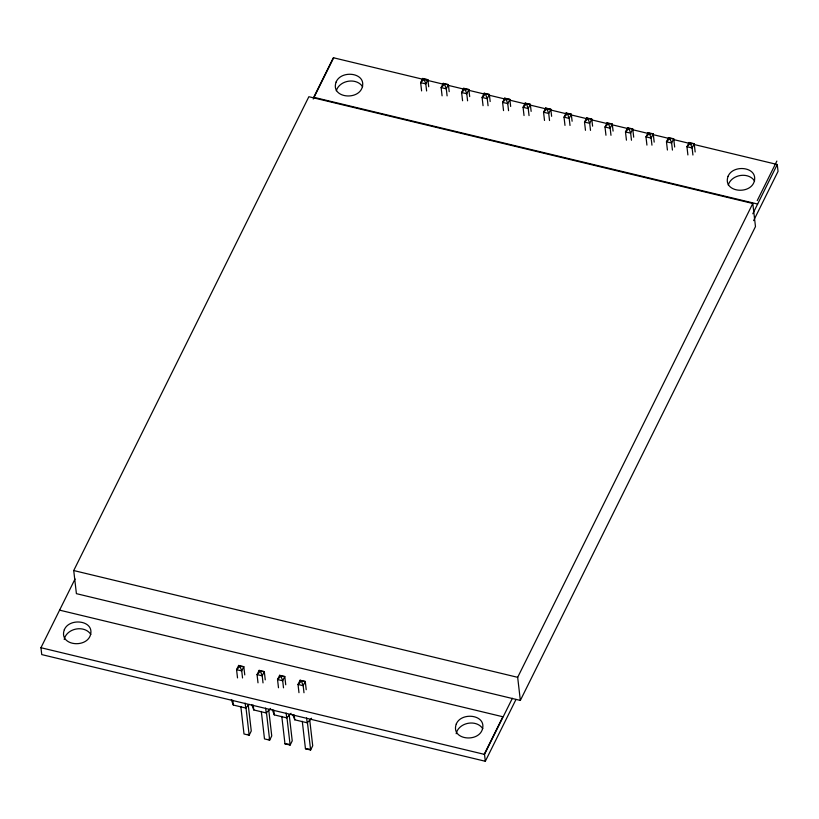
<?xml version="1.0" encoding="UTF-8"?>
<svg xmlns="http://www.w3.org/2000/svg" width="819" height="819" viewBox="0 0 819 819"><rect width="100%" height="100%" fill="white"/><g stroke="black" fill="none" stroke-linecap="round" stroke-linejoin="round"><path stroke-width="1.23" d="M64.199 639.434C66.697 628.132 84.47 624.702 90.848 634.438M336.302 90.766C339.486 80.16 356.48 77.303 362.643 86.722M456.163 733.701C458.66 722.399 476.423 718.98 482.8 728.715M728.265 185.043C731.439 174.437 748.443 171.58 754.596 180.989M73.73 570.546L308.865 96.714L752.804 203.491L755.476 226.587L520.341 700.429L76.402 593.652L73.73 570.546L517.669 677.323L520.341 700.429M516.011 699.416L485.319 761.271L41.749 654.586L40.95 647.716L75.051 578.992M313.216 99.048L333.681 57.811M428.716 86.742L427.897 79.689L422.737 78.45L420.649 82.668L421.601 90.899M449.201 91.667L448.382 84.613L443.222 83.374L441.134 87.592L442.086 95.823M469.686 96.601L468.867 89.547L463.708 88.298L461.619 92.516L462.571 100.747M490.171 101.525L489.352 94.472L484.193 93.233L482.104 97.451L483.056 105.682M510.657 106.45L509.838 99.396L504.678 98.157L502.59 102.375L503.542 110.606M244.768 674.917L243.816 666.686L238.657 665.448L236.568 669.666L237.52 677.897M531.142 111.374L530.323 104.32L525.163 103.081L523.075 107.299L524.027 115.53M265.254 679.852L264.302 671.621L259.142 670.372L257.053 674.59L258.005 682.821M551.627 116.308L550.808 109.255L545.649 108.006L543.55 112.223L544.512 120.454M285.739 684.776L284.787 676.545L279.627 675.306L277.539 679.524L278.491 687.755M572.112 121.232L571.293 114.179L566.134 112.94L564.035 117.158L564.987 125.389M306.224 689.7L305.272 681.469L300.112 680.231L298.024 684.449L298.976 692.679M592.598 126.157L591.779 119.103L586.619 117.864L584.52 122.082L585.472 130.313M613.083 131.091L612.264 124.027L607.104 122.789L605.006 127.006L605.958 135.237M633.701 137.193L632.749 128.962L627.589 127.713L625.491 131.931L626.443 140.162M654.186 142.117L653.234 133.886L648.075 132.647L645.976 136.865L646.928 145.096M674.672 147.041L673.72 138.81L668.56 137.572L666.461 141.789L667.413 150.02M695.157 151.965L694.205 143.734L689.045 142.496L686.946 146.714L687.899 154.945M517.669 677.323L752.804 203.491M757.237 200.614L776.862 161.067M484.183 754.319L502.825 716.758L59.592 610.145M485.319 761.271L484.52 754.401L512.377 698.279M752.815 213.759L777.251 164.506L693.939 144.461M753.613 220.628L778.05 171.366L777.251 164.506M231.327 699.743L233.292 705.026L245.71 708.015L249.252 704.381M251.812 704.678L253.777 709.95L266.195 712.939L270.618 708.404M272.297 709.602L274.263 714.874L286.681 717.864L291.103 713.329M292.782 714.526L294.748 719.809L307.166 722.788L311.589 718.253M281.797 716.359L284.971 743.826L288.82 744.215L290.141 745.065L292.229 740.847L289.199 714.629M302.283 721.283L305.456 748.75L309.306 749.139L310.626 749.999L312.715 745.781L309.684 719.553M443.99 84.347L333.323 57.729L313.697 97.277L757.636 204.044M447.727 85.248L466.625 89.793M468.857 90.325L485.032 94.216M488.759 95.117L507.626 99.652M509.899 100.194L525.03 103.839M529.791 104.986L548.443 109.47M550.931 110.063L566.031 113.698M570.833 114.855L587.151 118.775M591.973 119.943L607.033 123.556M611.865 124.723L628.153 128.644M633.005 129.811L650.521 134.019M652.907 134.592L670.403 138.8M674.047 139.68L691.523 143.878M40.95 647.716L484.52 754.401M284.971 743.826L290.141 745.065L286.957 717.598M305.456 748.75L310.626 749.999L307.442 722.522M689.045 142.496L690.366 143.356L694.205 143.734L692.116 147.963L692.925 155.016M668.56 137.572L669.881 138.431L673.72 138.81L671.631 143.028L672.44 150.082M648.075 132.647L649.395 133.497L653.234 133.886L651.146 138.104L651.955 145.158M627.589 127.713L628.91 128.573L632.749 128.962L630.661 133.18L631.469 140.233M607.104 122.789L608.425 123.649L612.264 124.027L610.175 128.245L610.984 135.309M586.619 117.864L587.94 118.724L591.779 119.103L589.69 123.321L590.499 130.375M566.134 112.94L567.454 113.79L571.293 114.179L569.205 118.397L570.014 125.45M545.649 108.006L546.969 108.866L550.808 109.255L548.72 113.472L549.529 120.526M525.163 103.081L526.484 103.941L530.323 104.32L528.235 108.538L529.043 115.592M504.678 98.157L505.999 99.007L509.838 99.396L507.749 103.614L508.558 110.667M484.193 93.233L485.513 94.083L489.352 94.472L487.264 98.689L488.073 105.743M463.708 88.298L465.028 89.158L468.867 89.547L466.779 93.765L467.588 100.819M443.222 83.374L444.543 84.234L448.382 84.613L446.294 88.831L447.102 95.884M422.737 78.45L424.058 79.3L427.897 79.689L425.808 83.907L426.617 90.96M300.112 680.231L301.433 681.091L305.272 681.469L303.184 685.687L303.992 692.741M279.627 675.306L280.948 676.156L284.787 676.545L282.698 680.763L283.507 687.817M259.142 670.372L260.462 671.232L264.302 671.621L262.213 675.839L263.022 682.892M238.657 665.448L239.977 666.308L243.816 666.686L241.728 670.904L242.547 677.968M268.335 739.281L269.656 740.141L271.744 735.923L268.714 709.704M247.85 734.356L249.171 735.216L251.259 730.998L248.229 704.78M306.603 717.915L307.166 722.788M294.185 714.926L294.748 719.809M286.118 712.991L286.681 717.864M273.7 710.001L274.263 714.874M266.472 712.673L269.656 740.141L264.486 738.902L261.312 711.435M265.632 708.056L266.195 712.939M253.214 705.077L253.777 709.95M245.987 707.749L249.171 735.216L244.001 733.978L240.827 706.5M245.147 703.132L245.71 708.015M232.729 700.143L233.292 705.026M64.322 629.729C58.61 645.218 84.93 648.587 90.131 635.933C95.833 620.454 69.513 617.086 64.322 629.729M336.118 82.013C330.415 97.492 356.726 100.86 361.926 88.217C367.639 72.737 341.318 69.359 336.118 82.013M456.275 724.006C450.573 739.485 476.893 742.853 482.084 730.21C487.796 714.721 461.476 711.353 456.275 724.006M728.081 176.28C722.368 191.769 748.689 195.137 753.889 182.494C759.592 167.004 733.271 163.636 728.081 176.28M424.058 79.3L420.649 82.668L425.808 83.907L424.058 79.3M444.543 84.234L441.134 87.592L446.294 88.831L444.543 84.234M465.028 89.158L461.619 92.516L466.779 93.765L465.028 89.158M485.513 94.083L482.104 97.451L487.264 98.689L485.513 94.083M505.999 99.007L502.59 102.375L507.749 103.614L505.999 99.007M526.484 103.941L523.075 107.299L528.235 108.538L526.484 103.941M546.969 108.866L543.55 112.223L548.72 113.472L546.969 108.866M567.454 113.79L564.035 117.158L569.205 118.397L567.454 113.79M587.94 118.724L584.52 122.082L589.69 123.321L587.94 118.724M608.425 123.649L605.006 127.006L610.175 128.245L608.425 123.649M628.91 128.573L625.491 131.931L630.661 133.18L628.91 128.573M649.395 133.497L645.976 136.865L651.146 138.104L649.395 133.497M669.881 138.431L666.461 141.789L671.631 143.028L669.881 138.431M690.366 143.356L686.946 146.714L692.116 147.963L690.366 143.356M239.977 666.308L236.568 669.666L241.728 670.904L239.977 666.308M260.462 671.232L257.053 674.59L262.213 675.839L260.462 671.232M280.948 676.156L277.539 679.524L282.698 680.763L280.948 676.156M301.433 681.091L298.024 684.449L303.184 685.687L301.433 681.091"/></g></svg>
